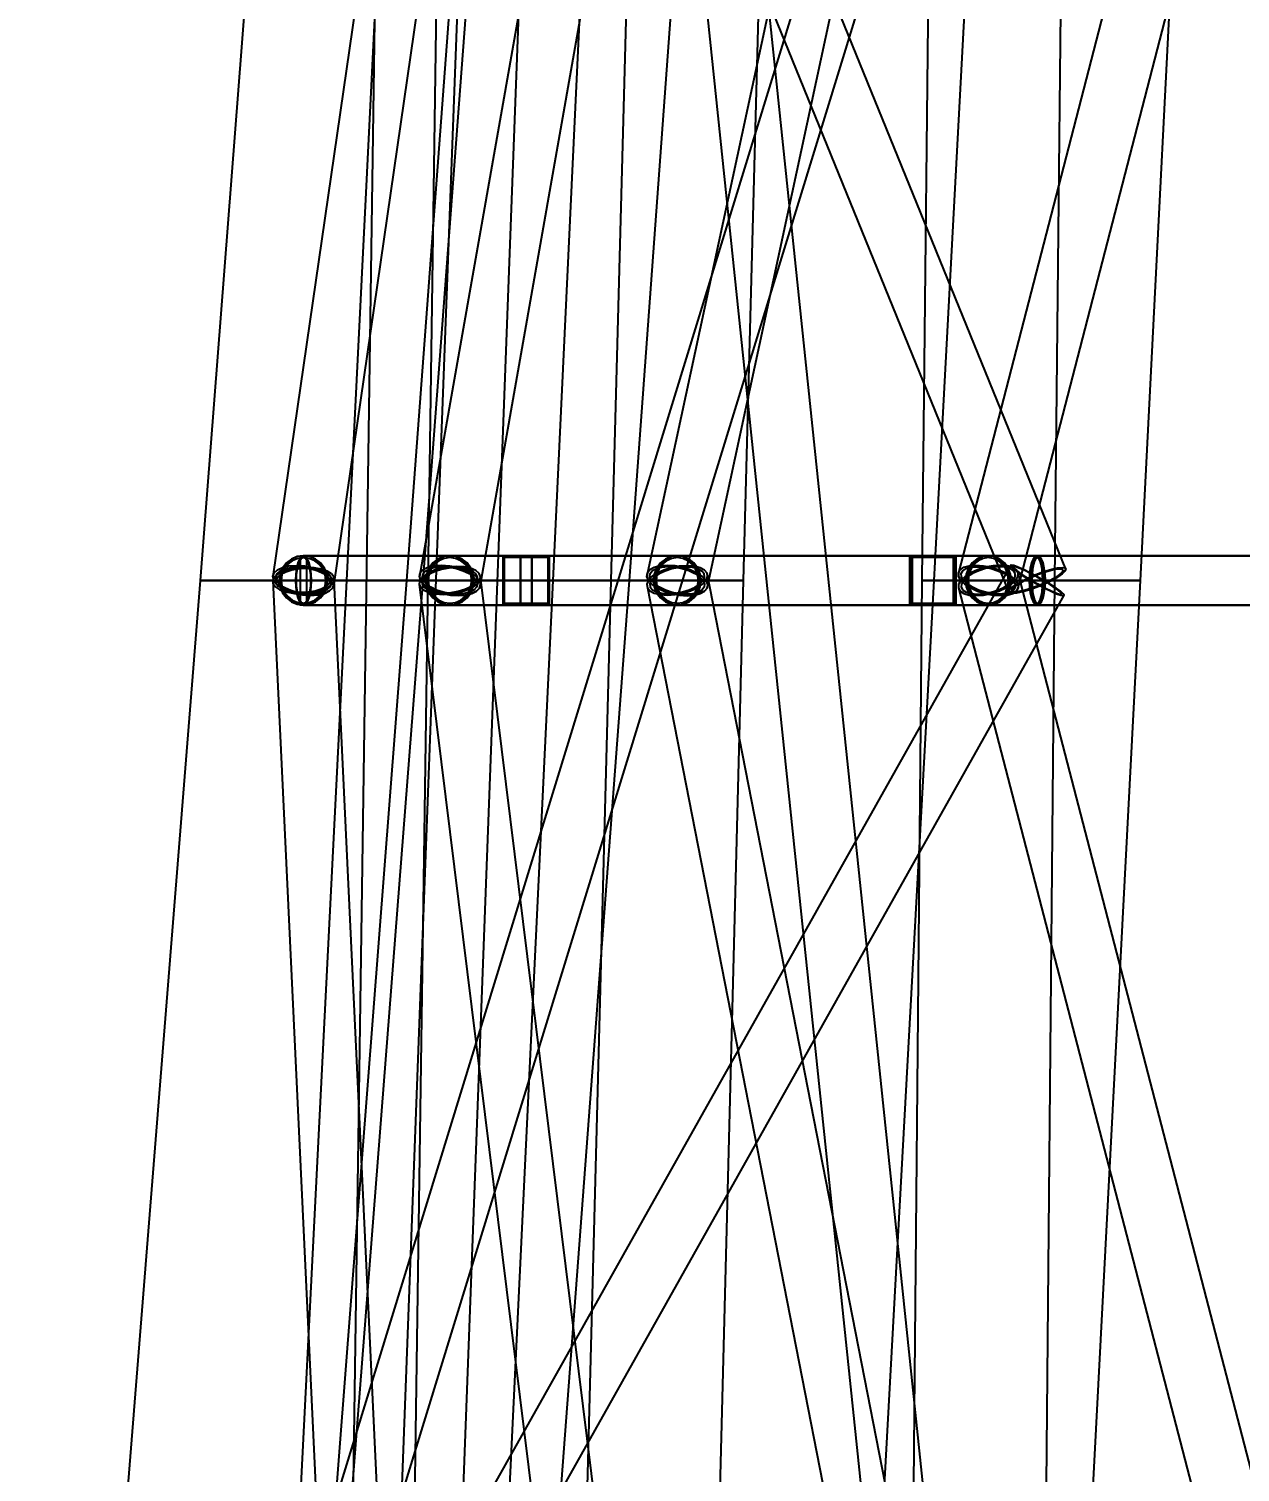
# Model space of a CAD drawing. Header units: millimetres. Extents: x -123812 to 252100, y -3000 to 639000.
# Drawn here: x -28745 to -18777, y 80160 to 92040 of the extents above; entities that cross this region are included whole.
import ezdxf

# ---------------------------------------------------------------- set-up
doc = ezdxf.new("R2010")
doc.units = ezdxf.units.MM
doc.layers.add('D-STR-DIM', color=7, linetype='Continuous', lineweight=13)
doc.layers.add('D-STR-STRC', color=7, linetype='Continuous', lineweight=25)
doc.styles.add('OpenSansCondensed-Light', font='OpenSansCondensed-Light.ttf')
doc.styles.add('TOWER_UNICODE', font='Arial Unicode.ttf')
doc.dimstyles.new('EZDXF', dxfattribs={"dimtxt": 0.25, "dimasz": 0.175, "dimexe": 0.375, "dimexo": 0.125, "dimgap": 0.1, "dimtad": 1, "dimlfac": 100, "dimzin": 12, "dimdsep": 46, "dimtxsty": 'OpenSansCondensed-Light', "dimblk": 'ARCHTICK', "dimcen": 2.5, "dimazin": 3, "dimtfac": 0.5, "dimtmove": 2, "dimatfit": 3})

# ---------------------------------------------------------------- blocks, each defined once
blk = doc.blocks.new('_ARCHTICK')
at = {"color": 0, "linetype": 'BYBLOCK', "const_width": 0.15}
blk.add_lwpolyline([(-0.5, -0.5), (0.5, 0.5)], dxfattribs=at)

msp = doc.modelspace()

# ---------------------------------------------------------------- linework, layer by layer
at = {"layer": 'D-STR-STRC'}
for points in [[(-20037.6, 100074.4), (-27710.7, 75074.4), (-27702.4, 75068.7), (-27678.1, 75058.3), (-27639.6, 75043.9), (-27589.3, 75026.6), (-27530.7, 75007.4), (-27467.8, 74987.8), (-27405, 74969), (-27346.4, 74952.2), (-27296.1, 74938.8), (-27257.5, 74929.5), (-27233.3, 74925), (-27225, 74925.6), (-19551.9, 99925.6)], [(-24925.4, 100031.8), (-26736.9, 87531.8), (-26730.2, 87500), (-26706.8, 87468.2), (-26668.3, 87438.5), (-26617.3, 87413), (-26557.3, 87393.5), (-26492.3, 87381.2), (-26426.9, 87377), (-26365.4, 87381.2), (-26312.1, 87393.5), (-26270.6, 87413), (-26243.7, 87438.5), (-26233.2, 87468.2), (-24421.7, 99968.2)], [(-25768.5, 99908.3), (-20682.4, 87408.3), (-20674.6, 87397.7), (-20651.3, 87394.1), (-20614, 87397.7), (-20565.2, 87408.3), (-20508.4, 87425.1), (-20447.4, 87447.1), (-20386.2, 87472.6), (-20329.2, 87500), (-20280.2, 87527.4), (-20242.5, 87552.9), (-20218.7, 87574.9), (-20210.5, 87591.7), (-25296.5, 100091.7)], [(-23327.9, 100032.4), (-25531.4, 87532.4), (-25521.8, 87500), (-25495.8, 87467.6), (-25455.1, 87437.4), (-25402.5, 87411.5), (-25341.6, 87391.6), (-25276.5, 87379.1), (-25211.6, 87374.8), (-25151.5, 87379.1), (-25100.2, 87391.6), (-25061.1, 87411.5), (-25037, 87437.4), (-25029.5, 87467.6), (-22825.9, 99967.6)], [(-20961.9, 100062.9), (-23655.1, 87562.9), (-23658.5, 87532.6), (-23645, 87500), (-23615.4, 87467.4), (-23571.8, 87437.1), (-23517.1, 87411), (-23455.2, 87391), (-23390.1, 87378.5), (-23326.4, 87374.2), (-23268.4, 87378.5), (-23220, 87391), (-23184.5, 87411), (-23164.4, 87437.1), (-20471.2, 99937.1)], [(-17864.8, 100062.4), (-21095.8, 87562.4), (-21094, 87532.3), (-21075.5, 87500), (-21041.6, 87467.7), (-20994.6, 87437.6), (-20937.7, 87411.7), (-20874.9, 87391.9), (-20810.3, 87379.4), (-20748.4, 87375.1), (-20693.4, 87379.4), (-20649, 87391.9), (-20618.4, 87411.7), (-20603.5, 87437.6), (-17372.4, 99937.6)], [(-25786.5, 100003.5), (-26149.2, 75003.5), (-26140.5, 74989.7), (-26115.1, 74976.7), (-26074.8, 74965.2), (-26022.2, 74956.1), (-25960.9, 74949.9), (-25895.2, 74947.2), (-25829.5, 74948.1), (-25768.2, 74952.5), (-25715.6, 74960.2), (-25675.2, 74970.6), (-25649.9, 74982.9), (-25641.2, 74996.5), (-25278.5, 99996.5)], [(-24927.4, 100009), (-25864.8, 75009), (-25856.2, 74992.9), (-25830.8, 74977.3), (-25790.5, 74963.3), (-25737.9, 74951.7), (-25676.7, 74943.5), (-25611, 74939.1), (-25545.3, 74938.8), (-25484.1, 74942.8), (-25431.5, 74950.6), (-25391.2, 74961.8), (-25365.8, 74975.6), (-25357.2, 74991), (-24419.7, 99991)], [(-23976.8, 99974.3), (-21368.4, 74974.3), (-21359.7, 74964.8), (-21334.5, 74957.6), (-21294.4, 74953.4), (-21242, 74952.3), (-21181.1, 74954.5), (-21115.7, 74959.7), (-21050.3, 74967.8), (-20989.4, 74978), (-20937, 74989.7), (-20896.9, 75002.1), (-20871.6, 75014.4), (-20863, 75025.7), (-23471.5, 100025.7)], [(-17623.5, 87703.2), (-20849.6, 87703.2), (-20896.4, 87696.3), (-20940, 87676), (-20977.4, 87643.7), (-21006.2, 87601.6), (-21024.2, 87552.6), (-21030.4, 87500), (-21024.2, 87447.4), (-21006.2, 87398.4), (-20977.4, 87356.3), (-20940, 87324), (-20896.4, 87303.7), (-20849.6, 87296.8), (-17623.5, 87296.8)], [(-13920.3, 87703.2), (-20446.4, 87703.2), (-20459, 87696.3), (-20470.7, 87676), (-20480.8, 87643.7), (-20488.5, 87601.6), (-20493.4, 87552.6), (-20495.1, 87500), (-20493.4, 87447.4), (-20488.5, 87398.4), (-20480.8, 87356.3), (-20470.7, 87324), (-20459, 87303.7), (-20446.4, 87296.8), (-13920.3, 87296.8)], [(-27246, 74877.7), (-20224.6, 87377.7), (-20233.1, 87390.4), (-20256.1, 87410.5), (-20292.1, 87436.7), (-20338.6, 87467.2), (-20392.4, 87500), (-20450, 87532.8), (-20507.3, 87563.3), (-20560.4, 87589.5), (-20605.8, 87609.6), (-20640.3, 87622.3), (-20661.6, 87626.6), (-20668.3, 87622.3), (-27689.7, 75122.3)], [(-25642.5, 75000), (-26232.3, 87500), (-26235, 87528), (-26254.7, 87554.1), (-26290.1, 87576.5), (-26338.8, 87593.8), (-26397.4, 87604.6), (-26462.1, 87608.3), (-26528.2, 87604.6), (-26591.5, 87593.8), (-26647.5, 87576.5), (-26692.4, 87554.1), (-26723.2, 87528), (-26737.8, 87500), (-26147.9, 75000)], [(-23481.8, 75029.8), (-25028.2, 87529.8), (-25039.5, 87557.6), (-25067.3, 87581.4), (-25109.5, 87599.7), (-25163.5, 87611.2), (-25225.4, 87615.1), (-25291, 87611.2), (-25355.9, 87599.7), (-25415.7, 87581.4), (-25466.3, 87557.6), (-25504.1, 87529.8), (-25526.8, 87500), (-25532.7, 87470.2), (-23986.3, 74970.2)], [(-20718.2, 75060.4), (-23164.3, 87560.4), (-23185.1, 87585.4), (-23221.3, 87604.6), (-23270.3, 87616.6), (-23328.8, 87620.7), (-23392.9, 87616.6), (-23458.1, 87604.6), (-23520, 87585.4), (-23574.4, 87560.4), (-23617.5, 87531.3), (-23646.5, 87500), (-23659.4, 87468.7), (-23655.3, 87439.6), (-21209.2, 74939.6)], [(-17358.7, 75062.4), (-20603.5, 87562.4), (-20618.2, 87588.3), (-20648.8, 87608.1), (-20693, 87620.6), (-20747.9, 87624.9), (-20809.8, 87620.6), (-20874.4, 87608.1), (-20937.2, 87588.3), (-20994.1, 87562.4), (-21041.2, 87532.3), (-21075.2, 87500), (-21093.8, 87467.7), (-21095.8, 87437.6), (-17851.1, 74937.6)]]:
    msp.add_lwpolyline(points, dxfattribs=at)
for points in [[(-27335.5, 87500), (-25634.6, 87500), (-24698.5, 100000), (-26366.5, 100000)], [(-26130.9, 87500), (-24429.9, 87500), (-23839.6, 100000), (-25507.5, 100000)], [(-25502.9, 87500), (-23802, 87500), (-22890.2, 100000), (-24558.1, 100000)], [(-23956.3, 87500), (-22863.3, 87500), (-22531.6, 100000), (-23622.2, 100000)], [(-21396.1, 87500), (-20303.2, 87500), (-20171.3, 100000), (-21261.9, 100000)], [(-21296.9, 87500), (-19596, 87500), (-18960.7, 100000), (-20628.7, 100000)], [(-26684.6, 87500), (-26677.8, 87447.4), (-26657.9, 87398.4), (-26626.2, 87356.3), (-26584.8, 87324), (-26536.7, 87303.7), (-26485.1, 87296.8), (-25280.4, 87296.8), (-25228.8, 87303.7), (-25180.6, 87324), (-25139.3, 87356.3), (-25107.6, 87398.4), (-25087.7, 87447.4), (-25080.9, 87500), (-25087.7, 87552.6), (-25107.6, 87601.6), (-25139.3, 87643.7), (-25180.6, 87676), (-25228.8, 87696.3), (-25280.4, 87703.2), (-26485.1, 87703.2), (-26536.7, 87696.3), (-26584.8, 87676), (-26626.2, 87643.7), (-26657.9, 87601.6), (-26677.8, 87552.6)], [(-26684.6, 87500), (-26677.8, 87447.4), (-26657.9, 87398.4), (-26626.2, 87356.3), (-26584.8, 87324), (-26536.7, 87303.7), (-26485.1, 87296.8), (-26433.4, 87303.7), (-26385.3, 87324), (-26344, 87356.3), (-26312.2, 87398.4), (-26292.3, 87447.4), (-26285.5, 87500), (-26292.3, 87552.6), (-26312.2, 87601.6), (-26344, 87643.7), (-26385.3, 87676), (-26433.4, 87696.3), (-26485.1, 87703.2), (-26536.7, 87696.3), (-26584.8, 87676), (-26626.2, 87643.7), (-26657.9, 87601.6), (-26677.8, 87552.6)], [(-26668.9, 87500), (-26662.6, 87451.5), (-26644.3, 87406.4), (-26615.1, 87367.6), (-26577, 87337.9), (-26532.7, 87319.2), (-26485.1, 87312.8), (-26437.5, 87319.2), (-26393.1, 87337.9), (-26355.1, 87367.6), (-26325.9, 87406.4), (-26307.5, 87451.5), (-26301.2, 87500), (-26307.5, 87548.5), (-26325.9, 87593.6), (-26355.1, 87632.4), (-26393.1, 87662.1), (-26437.5, 87680.8), (-26485.1, 87687.2), (-26532.7, 87680.8), (-26577, 87662.1), (-26615.1, 87632.4), (-26644.3, 87593.6), (-26662.6, 87548.5)], [(-26551.7, 87500), (-26549.4, 87447.4), (-26542.8, 87398.4), (-26532.2, 87356.3), (-26518.4, 87324), (-26502.3, 87303.7), (-26485.1, 87296.8), (-20446.4, 87296.8), (-20429.2, 87303.7), (-20413.1, 87324), (-20399.3, 87356.3), (-20388.8, 87398.4), (-20382.1, 87447.4), (-20379.8, 87500), (-20382.1, 87552.6), (-20388.8, 87601.6), (-20399.3, 87643.7), (-20413.1, 87676), (-20429.2, 87696.3), (-20446.4, 87703.2), (-26485.1, 87703.2), (-26502.3, 87696.3), (-26518.4, 87676), (-26532.2, 87643.7), (-26542.8, 87601.6), (-26549.4, 87552.6)], [(-26551.7, 87500), (-26549.4, 87447.4), (-26542.8, 87398.4), (-26532.2, 87356.3), (-26518.4, 87324), (-26502.3, 87303.7), (-26485.1, 87296.8), (-26467.8, 87303.7), (-26451.8, 87324), (-26438, 87356.3), (-26427.4, 87398.4), (-26420.7, 87447.4), (-26418.5, 87500), (-26420.7, 87552.6), (-26427.4, 87601.6), (-26438, 87643.7), (-26451.8, 87676), (-26467.8, 87696.3), (-26485.1, 87703.2), (-26502.3, 87696.3), (-26518.4, 87676), (-26532.2, 87643.7), (-26542.8, 87601.6), (-26549.4, 87552.6)], [(-26546.4, 87500), (-26544.3, 87451.5), (-26538.2, 87406.4), (-26528.5, 87367.6), (-26515.8, 87337.9), (-26501, 87319.2), (-26485.1, 87312.8), (-26469.2, 87319.2), (-26454.4, 87337.9), (-26441.7, 87367.6), (-26431.9, 87406.4), (-26425.8, 87451.5), (-26423.7, 87500), (-26425.8, 87548.5), (-26431.9, 87593.6), (-26441.7, 87632.4), (-26454.4, 87662.1), (-26469.2, 87680.8), (-26485.1, 87687.2), (-26501, 87680.8), (-26515.8, 87662.1), (-26528.5, 87632.4), (-26538.2, 87593.6), (-26544.3, 87548.5)], [(-26513.7, 87300), (-12640.8, 87300), (-12640.8, 87700), (-26513.7, 87700)], [(-26456.5, 87700), (-26513.7, 87700), (-26513.7, 87300), (-26456.5, 87300)], [(-26458.2, 87688), (-26512, 87688), (-26512, 87312), (-26458.2, 87312)], [(-25480, 87500), (-25473.2, 87447.4), (-25453.2, 87398.4), (-25421.5, 87356.3), (-25380.2, 87324), (-25332.1, 87303.7), (-25280.4, 87296.8), (-25228.8, 87303.7), (-25180.6, 87324), (-25139.3, 87356.3), (-25107.6, 87398.4), (-25087.7, 87447.4), (-25080.9, 87500), (-25087.7, 87552.6), (-25107.6, 87601.6), (-25139.3, 87643.7), (-25180.6, 87676), (-25228.8, 87696.3), (-25280.4, 87703.2), (-25332.1, 87696.3), (-25380.2, 87676), (-25421.5, 87643.7), (-25453.2, 87601.6), (-25473.2, 87552.6)], [(-25475.6, 87500), (-25468.9, 87447.4), (-25449.4, 87398.4), (-25418.4, 87356.3), (-25378, 87324), (-25330.9, 87303.7), (-25280.4, 87296.8), (-23409.8, 87296.8), (-23359.3, 87303.7), (-23312.2, 87324), (-23271.8, 87356.3), (-23240.8, 87398.4), (-23221.3, 87447.4), (-23214.6, 87500), (-23221.3, 87552.6), (-23240.8, 87601.6), (-23271.8, 87643.7), (-23312.2, 87676), (-23359.3, 87696.3), (-23409.8, 87703.2), (-25280.4, 87703.2), (-25330.9, 87696.3), (-25378, 87676), (-25418.4, 87643.7), (-25449.4, 87601.6), (-25468.9, 87552.6)], [(-25475.6, 87500), (-25468.9, 87447.4), (-25449.4, 87398.4), (-25418.4, 87356.3), (-25378, 87324), (-25330.9, 87303.7), (-25280.4, 87296.8), (-25229.9, 87303.7), (-25182.8, 87324), (-25142.4, 87356.3), (-25111.4, 87398.4), (-25091.9, 87447.4), (-25085.2, 87500), (-25091.9, 87552.6), (-25111.4, 87601.6), (-25142.4, 87643.7), (-25182.8, 87676), (-25229.9, 87696.3), (-25280.4, 87703.2), (-25330.9, 87696.3), (-25378, 87676), (-25418.4, 87643.7), (-25449.4, 87601.6), (-25468.9, 87552.6)], [(-25464.3, 87500), (-25458, 87451.5), (-25439.6, 87406.4), (-25410.4, 87367.6), (-25372.3, 87337.9), (-25328, 87319.2), (-25280.4, 87312.8), (-25232.8, 87319.2), (-25188.5, 87337.9), (-25150.4, 87367.6), (-25121.2, 87406.4), (-25102.8, 87451.5), (-25096.6, 87500), (-25102.8, 87548.5), (-25121.2, 87593.6), (-25150.4, 87632.4), (-25188.5, 87662.1), (-25232.8, 87680.8), (-25280.4, 87687.2), (-25328, 87680.8), (-25372.3, 87662.1), (-25410.4, 87632.4), (-25439.6, 87593.6), (-25458, 87548.5)], [(-25460.2, 87500), (-25454.1, 87451.5), (-25436.1, 87406.4), (-25407.6, 87367.6), (-25370.3, 87337.9), (-25327, 87319.2), (-25280.4, 87312.8), (-25233.9, 87319.2), (-25190.5, 87337.9), (-25153.3, 87367.6), (-25124.7, 87406.4), (-25106.7, 87451.5), (-25100.6, 87500), (-25106.7, 87548.5), (-25124.7, 87593.6), (-25153.3, 87632.4), (-25190.5, 87662.1), (-25233.9, 87680.8), (-25280.4, 87687.2), (-25327, 87680.8), (-25370.3, 87662.1), (-25407.6, 87632.4), (-25436.1, 87593.6), (-25454.1, 87548.5)], [(-24845, 87300), (-21113.7, 87300), (-21113.7, 87700), (-24845, 87700)], [(-24459.9, 87700), (-24845, 87700), (-24845, 87300), (-24459.9, 87300)], [(-24471.5, 87688), (-24833.5, 87688), (-24833.5, 87312), (-24471.5, 87312)], [(-24701.9, 87300), (-12620, 87300), (-12620, 87700), (-24701.9, 87700)], [(-24603.1, 87700), (-24701.9, 87700), (-24701.9, 87300), (-24603.1, 87300)], [(-24606, 87688), (-24698.9, 87688), (-24698.9, 87312), (-24606, 87312)], [(-23605, 87500), (-23598.3, 87447.4), (-23578.8, 87398.4), (-23547.8, 87356.3), (-23507.4, 87324), (-23460.3, 87303.7), (-23409.8, 87296.8), (-23359.3, 87303.7), (-23312.2, 87324), (-23271.8, 87356.3), (-23240.8, 87398.4), (-23221.3, 87447.4), (-23214.6, 87500), (-23221.3, 87552.6), (-23240.8, 87601.6), (-23271.8, 87643.7), (-23312.2, 87676), (-23359.3, 87696.3), (-23409.8, 87703.2), (-23460.3, 87696.3), (-23507.4, 87676), (-23547.8, 87643.7), (-23578.8, 87601.6), (-23598.3, 87552.6)], [(-23598.7, 87500), (-23592.2, 87447.4), (-23573.4, 87398.4), (-23543.3, 87356.3), (-23504.2, 87324), (-23458.7, 87303.7), (-23409.8, 87296.8), (-20849.6, 87296.8), (-20800.8, 87303.7), (-20755.2, 87324), (-20716.1, 87356.3), (-20686.1, 87398.4), (-20667.2, 87447.4), (-20660.8, 87500), (-20667.2, 87552.6), (-20686.1, 87601.6), (-20716.1, 87643.7), (-20755.2, 87676), (-20800.8, 87696.3), (-20849.6, 87703.2), (-23409.8, 87703.2), (-23458.7, 87696.3), (-23504.2, 87676), (-23543.3, 87643.7), (-23573.4, 87601.6), (-23592.2, 87552.6)], [(-23598.7, 87500), (-23592.2, 87447.4), (-23573.4, 87398.4), (-23543.3, 87356.3), (-23504.2, 87324), (-23458.7, 87303.7), (-23409.8, 87296.8), (-23360.9, 87303.7), (-23315.3, 87324), (-23276.2, 87356.3), (-23246.2, 87398.4), (-23227.3, 87447.4), (-23220.9, 87500), (-23227.3, 87552.6), (-23246.2, 87601.6), (-23276.2, 87643.7), (-23315.3, 87676), (-23360.9, 87696.3), (-23409.8, 87703.2), (-23458.7, 87696.3), (-23504.2, 87676), (-23543.3, 87643.7), (-23573.4, 87601.6), (-23592.2, 87552.6)], [(-23589.6, 87500), (-23583.5, 87451.5), (-23565.5, 87406.4), (-23536.9, 87367.6), (-23499.7, 87337.9), (-23456.3, 87319.2), (-23409.8, 87312.8), (-23363.2, 87319.2), (-23319.9, 87337.9), (-23282.6, 87367.6), (-23254.1, 87406.4), (-23236.1, 87451.5), (-23230, 87500), (-23236.1, 87548.5), (-23254.1, 87593.6), (-23282.6, 87632.4), (-23319.9, 87662.1), (-23363.2, 87680.8), (-23409.8, 87687.2), (-23456.3, 87680.8), (-23499.7, 87662.1), (-23536.9, 87632.4), (-23565.5, 87593.6), (-23583.5, 87548.5)], [(-23583.8, 87500), (-23577.9, 87451.5), (-23560.5, 87406.4), (-23532.8, 87367.6), (-23496.8, 87337.9), (-23454.8, 87319.2), (-23409.8, 87312.8), (-23364.7, 87319.2), (-23322.8, 87337.9), (-23286.7, 87367.6), (-23259.1, 87406.4), (-23241.7, 87451.5), (-23235.8, 87500), (-23241.7, 87548.5), (-23259.1, 87593.6), (-23286.7, 87632.4), (-23322.8, 87662.1), (-23364.7, 87680.8), (-23409.8, 87687.2), (-23454.8, 87680.8), (-23496.8, 87662.1), (-23532.8, 87632.4), (-23560.5, 87593.6), (-23577.9, 87548.5)], [(-21113.7, 87700), (-21498.7, 87700), (-21498.7, 87300), (-21113.7, 87300)], [(-21125.2, 87688), (-21487.2, 87688), (-21487.2, 87312), (-21125.2, 87312)], [(-21486.4, 87300), (-15610.8, 87300), (-15610.8, 87700), (-21486.4, 87700)], [(-21126, 87700), (-21486.4, 87700), (-21486.4, 87300), (-21126, 87300)], [(-21136.8, 87688), (-21475.6, 87688), (-21475.6, 87312), (-21136.8, 87312)], [(-21038.5, 87500), (-21032.1, 87447.4), (-21013.2, 87398.4), (-20983.2, 87356.3), (-20944.1, 87324), (-20898.5, 87303.7), (-20849.6, 87296.8), (-20800.8, 87303.7), (-20755.2, 87324), (-20716.1, 87356.3), (-20686.1, 87398.4), (-20667.2, 87447.4), (-20660.8, 87500), (-20667.2, 87552.6), (-20686.1, 87601.6), (-20716.1, 87643.7), (-20755.2, 87676), (-20800.8, 87696.3), (-20849.6, 87703.2), (-20898.5, 87696.3), (-20944.1, 87676), (-20983.2, 87643.7), (-21013.2, 87601.6), (-21032.1, 87552.6)], [(-21030.4, 87500), (-21024.2, 87447.4), (-21006.2, 87398.4), (-20977.4, 87356.3), (-20940, 87324), (-20896.4, 87303.7), (-20849.6, 87296.8), (-20802.9, 87303.7), (-20759.3, 87324), (-20721.9, 87356.3), (-20693.1, 87398.4), (-20675.1, 87447.4), (-20668.9, 87500), (-20675.1, 87552.6), (-20693.1, 87601.6), (-20721.9, 87643.7), (-20759.3, 87676), (-20802.9, 87696.3), (-20849.6, 87703.2), (-20896.4, 87696.3), (-20940, 87676), (-20977.4, 87643.7), (-21006.2, 87601.6), (-21024.2, 87552.6)], [(-21023.7, 87500), (-21017.7, 87451.5), (-21000.4, 87406.4), (-20972.7, 87367.6), (-20936.7, 87337.9), (-20894.7, 87319.2), (-20849.6, 87312.8), (-20804.6, 87319.2), (-20762.6, 87337.9), (-20726.6, 87367.6), (-20698.9, 87406.4), (-20681.6, 87451.5), (-20675.6, 87500), (-20681.6, 87548.5), (-20698.9, 87593.6), (-20726.6, 87632.4), (-20762.6, 87662.1), (-20804.6, 87680.8), (-20849.6, 87687.2), (-20894.7, 87680.8), (-20936.7, 87662.1), (-20972.7, 87632.4), (-21000.4, 87593.6), (-21017.7, 87548.5)], [(-21016.1, 87500), (-21010.5, 87451.5), (-20993.8, 87406.4), (-20967.4, 87367.6), (-20932.9, 87337.9), (-20892.7, 87319.2), (-20849.6, 87312.8), (-20806.6, 87319.2), (-20766.4, 87337.9), (-20731.9, 87367.6), (-20705.5, 87406.4), (-20688.8, 87451.5), (-20683.2, 87500), (-20688.8, 87548.5), (-20705.5, 87593.6), (-20731.9, 87632.4), (-20766.4, 87662.1), (-20806.6, 87680.8), (-20849.6, 87687.2), (-20892.7, 87680.8), (-20932.9, 87662.1), (-20967.4, 87632.4), (-20993.8, 87593.6), (-21010.5, 87548.5)], [(-20513.1, 87500), (-20510.8, 87447.4), (-20504.1, 87398.4), (-20493.5, 87356.3), (-20479.7, 87324), (-20463.7, 87303.7), (-20446.4, 87296.8), (-20429.2, 87303.7), (-20413.1, 87324), (-20399.3, 87356.3), (-20388.8, 87398.4), (-20382.1, 87447.4), (-20379.8, 87500), (-20382.1, 87552.6), (-20388.8, 87601.6), (-20399.3, 87643.7), (-20413.1, 87676), (-20429.2, 87696.3), (-20446.4, 87703.2), (-20463.7, 87696.3), (-20479.7, 87676), (-20493.5, 87643.7), (-20504.1, 87601.6), (-20510.8, 87552.6)], [(-20507.8, 87500), (-20505.7, 87451.5), (-20499.6, 87406.4), (-20489.8, 87367.6), (-20477.1, 87337.9), (-20462.3, 87319.2), (-20446.4, 87312.8), (-20430.6, 87319.2), (-20415.8, 87337.9), (-20403, 87367.6), (-20393.3, 87406.4), (-20387.2, 87451.5), (-20385.1, 87500), (-20387.2, 87548.5), (-20393.3, 87593.6), (-20403, 87632.4), (-20415.8, 87662.1), (-20430.6, 87680.8), (-20446.4, 87687.2), (-20462.3, 87680.8), (-20477.1, 87662.1), (-20489.8, 87632.4), (-20499.6, 87593.6), (-20505.7, 87548.5)], [(-20495.1, 87500), (-20493.4, 87447.4), (-20488.5, 87398.4), (-20480.8, 87356.3), (-20470.7, 87324), (-20459, 87303.7), (-20446.4, 87296.8), (-20433.9, 87303.7), (-20422.1, 87324), (-20412.1, 87356.3), (-20404.3, 87398.4), (-20399.5, 87447.4), (-20397.8, 87500), (-20399.5, 87552.6), (-20404.3, 87601.6), (-20412.1, 87643.7), (-20422.1, 87676), (-20433.9, 87696.3), (-20446.4, 87703.2), (-20459, 87696.3), (-20470.7, 87676), (-20480.8, 87643.7), (-20488.5, 87601.6), (-20493.4, 87552.6)], [(-20491.2, 87500), (-20489.7, 87451.5), (-20485.2, 87406.4), (-20478.1, 87367.6), (-20468.8, 87337.9), (-20458, 87319.2), (-20446.4, 87312.8), (-20434.9, 87319.2), (-20424.1, 87337.9), (-20414.8, 87367.6), (-20407.7, 87406.4), (-20403.2, 87451.5), (-20401.7, 87500), (-20403.2, 87548.5), (-20407.7, 87593.6), (-20414.8, 87632.4), (-20424.1, 87662.1), (-20434.9, 87680.8), (-20446.4, 87687.2), (-20458, 87680.8), (-20468.8, 87662.1), (-20478.1, 87632.4), (-20485.2, 87593.6), (-20489.7, 87548.5)], [(-26737.8, 87500), (-26735.1, 87472), (-26715.4, 87445.9), (-26680, 87423.5), (-26631.4, 87406.2), (-26572.7, 87395.4), (-26508.1, 87391.7), (-26441.9, 87395.4), (-26378.6, 87406.2), (-26322.6, 87423.5), (-26277.7, 87445.9), (-26246.9, 87472), (-26232.3, 87500), (-26235, 87528), (-26254.7, 87554.1), (-26290.1, 87576.5), (-26338.8, 87593.8), (-26397.4, 87604.6), (-26462.1, 87608.3), (-26528.2, 87604.6), (-26591.5, 87593.8), (-26647.5, 87576.5), (-26692.4, 87554.1), (-26723.2, 87528)], [(-26239.9, 87500), (-26233.2, 87468.2), (-26243.7, 87438.5), (-26270.6, 87413), (-26312.1, 87393.5), (-26365.4, 87381.2), (-26426.9, 87377), (-26492.3, 87381.2), (-26557.3, 87393.5), (-26617.3, 87413), (-26668.3, 87438.5), (-26706.8, 87468.2), (-26730.2, 87500), (-26736.9, 87531.8), (-26726.5, 87561.5), (-26699.5, 87587), (-26658, 87606.5), (-26604.7, 87618.8), (-26543.2, 87623), (-26477.8, 87618.8), (-26412.9, 87606.5), (-26352.9, 87587), (-26301.8, 87561.5), (-26263.3, 87531.8)], [(-26712.9, 87500), (-26710.5, 87474.7), (-26692.8, 87451.2), (-26660.9, 87431), (-26617, 87415.5), (-26564.1, 87405.7), (-26505.8, 87402.4), (-26446.1, 87405.7), (-26389.1, 87415.5), (-26338.6, 87431), (-26298.1, 87451.2), (-26270.4, 87474.7), (-26257.2, 87500), (-26259.6, 87525.3), (-26277.4, 87548.8), (-26309.3, 87569), (-26353.2, 87584.5), (-26406.1, 87594.3), (-26464.3, 87597.6), (-26524, 87594.3), (-26581, 87584.5), (-26631.5, 87569), (-26672, 87548.8), (-26699.8, 87525.3)], [(-26264.1, 87500), (-26258, 87471.3), (-26267.4, 87444.5), (-26291.7, 87421.6), (-26329.1, 87403.9), (-26377.2, 87392.9), (-26432.6, 87389.1), (-26491.6, 87392.9), (-26550.2, 87403.9), (-26604.3, 87421.6), (-26650.3, 87444.5), (-26685, 87471.3), (-26706.1, 87500), (-26712.1, 87528.7), (-26702.7, 87555.5), (-26678.4, 87578.4), (-26641, 87596.1), (-26592.9, 87607.1), (-26537.5, 87610.9), (-26478.5, 87607.1), (-26420, 87596.1), (-26365.9, 87578.4), (-26319.9, 87555.5), (-26285.2, 87528.7)], [(-25526.8, 87500), (-25532.7, 87470.2), (-25521.3, 87442.4), (-25493.6, 87418.6), (-25451.3, 87400.3), (-25397.4, 87388.8), (-25335.5, 87384.9), (-25269.8, 87388.8), (-25204.9, 87400.3), (-25145.1, 87418.6), (-25094.6, 87442.4), (-25056.7, 87470.2), (-25034, 87500), (-25028.2, 87529.8), (-25039.5, 87557.6), (-25067.3, 87581.4), (-25109.5, 87599.7), (-25163.5, 87611.2), (-25225.4, 87615.1), (-25291, 87611.2), (-25355.9, 87599.7), (-25415.7, 87581.4), (-25466.3, 87557.6), (-25504.1, 87529.8)], [(-25039, 87500), (-25029.5, 87467.6), (-25037, 87437.4), (-25061.1, 87411.5), (-25100.2, 87391.6), (-25151.5, 87379.1), (-25211.6, 87374.8), (-25276.5, 87379.1), (-25341.6, 87391.6), (-25402.5, 87411.5), (-25455.1, 87437.4), (-25495.8, 87467.6), (-25521.8, 87500), (-25531.4, 87532.4), (-25523.9, 87562.6), (-25499.7, 87588.5), (-25460.7, 87608.4), (-25409.3, 87620.9), (-25349.2, 87625.2), (-25284.4, 87620.9), (-25219.3, 87608.4), (-25158.4, 87588.5), (-25105.8, 87562.6), (-25065.1, 87532.4)], [(-25502.5, 87500), (-25507.8, 87473.1), (-25497.6, 87448.1), (-25472.6, 87426.6), (-25434.5, 87410.1), (-25385.9, 87399.7), (-25330.1, 87396.2), (-25270.9, 87399.7), (-25212.4, 87410.1), (-25158.5, 87426.6), (-25112.9, 87448.1), (-25078.7, 87473.1), (-25058.3, 87500), (-25053, 87526.9), (-25063.2, 87551.9), (-25088.3, 87573.4), (-25126.4, 87589.9), (-25175, 87600.3), (-25230.8, 87603.8), (-25290, 87600.3), (-25348.5, 87589.9), (-25402.4, 87573.4), (-25448, 87551.9), (-25482.1, 87526.9)], [(-25062.8, 87500), (-25054.2, 87470.8), (-25060.9, 87443.6), (-25082.7, 87420.2), (-25117.9, 87402.3), (-25164.2, 87391), (-25218.4, 87387.1), (-25276.9, 87391), (-25335.5, 87402.3), (-25390.5, 87420.2), (-25437.9, 87443.6), (-25474.6, 87470.8), (-25498.1, 87500), (-25506.7, 87529.2), (-25499.9, 87556.4), (-25478.2, 87579.8), (-25442.9, 87597.7), (-25396.6, 87609), (-25342.4, 87612.9), (-25284, 87609), (-25225.3, 87597.7), (-25170.4, 87579.8), (-25123, 87556.4), (-25086.3, 87529.2)], [(-23646.5, 87500), (-23659.4, 87468.7), (-23655.3, 87439.6), (-23634.4, 87414.6), (-23598.2, 87395.4), (-23549.2, 87383.4), (-23490.7, 87379.3), (-23426.7, 87383.4), (-23361.5, 87395.4), (-23299.6, 87414.6), (-23245.2, 87439.6), (-23202, 87468.7), (-23173, 87500), (-23160.1, 87531.3), (-23164.3, 87560.4), (-23185.1, 87585.4), (-23221.3, 87604.6), (-23270.3, 87616.6), (-23328.8, 87620.7), (-23392.9, 87616.6), (-23458.1, 87604.6), (-23520, 87585.4), (-23574.4, 87560.4), (-23617.5, 87531.3)], [(-23174.6, 87500), (-23161, 87467.4), (-23164.4, 87437.1), (-23184.5, 87411), (-23220, 87391), (-23268.4, 87378.5), (-23326.4, 87374.2), (-23390.1, 87378.5), (-23455.2, 87391), (-23517.1, 87411), (-23571.8, 87437.1), (-23615.4, 87467.4), (-23645, 87500), (-23658.5, 87532.6), (-23655.1, 87562.9), (-23635, 87589), (-23599.6, 87609), (-23551.2, 87621.5), (-23493.1, 87625.8), (-23429.4, 87621.5), (-23364.4, 87609), (-23302.4, 87589), (-23247.8, 87562.9), (-23204.2, 87532.6)], [(-23623.2, 87500), (-23634.8, 87471.8), (-23631.1, 87445.6), (-23612.3, 87423), (-23579.7, 87405.7), (-23535.5, 87394.9), (-23482.7, 87391.1), (-23425, 87394.9), (-23366.2, 87405.7), (-23310.4, 87423), (-23261.4, 87445.6), (-23222.5, 87471.8), (-23196.3, 87500), (-23184.7, 87528.2), (-23188.4, 87554.4), (-23207.3, 87577), (-23239.9, 87594.3), (-23284.1, 87605.1), (-23336.8, 87608.9), (-23394.5, 87605.1), (-23453.3, 87594.3), (-23509.1, 87577), (-23558.2, 87554.4), (-23597.1, 87528.2)], [(-23197.7, 87500), (-23185.5, 87470.6), (-23188.6, 87443.3), (-23206.7, 87419.8), (-23238.7, 87401.7), (-23282.3, 87390.4), (-23334.6, 87386.6), (-23392.1, 87390.4), (-23450.7, 87401.7), (-23506.6, 87419.8), (-23555.8, 87443.3), (-23595.1, 87470.6), (-23621.8, 87500), (-23634, 87529.4), (-23631, 87556.7), (-23612.8, 87580.2), (-23580.9, 87598.3), (-23537.2, 87609.6), (-23484.9, 87613.4), (-23427.5, 87609.6), (-23368.8, 87598.3), (-23313, 87580.2), (-23263.7, 87556.7), (-23224.4, 87529.4)], [(-21075.2, 87500), (-21093.8, 87467.7), (-21095.8, 87437.6), (-21081.1, 87411.7), (-21050.5, 87391.9), (-21006.3, 87379.4), (-20951.4, 87375.1), (-20889.5, 87379.4), (-20824.9, 87391.9), (-20762.1, 87411.7), (-20705.2, 87437.6), (-20658.1, 87467.7), (-20624.1, 87500), (-20605.5, 87532.3), (-20603.5, 87562.4), (-20618.2, 87588.3), (-20648.8, 87608.1), (-20693, 87620.6), (-20747.9, 87624.9), (-20809.8, 87620.6), (-20874.4, 87608.1), (-20937.2, 87588.3), (-20994.1, 87562.4), (-21041.2, 87532.3)], [(-20623.8, 87500), (-20605.3, 87467.7), (-20603.5, 87437.6), (-20618.4, 87411.7), (-20649, 87391.9), (-20693.4, 87379.4), (-20748.4, 87375.1), (-20810.3, 87379.4), (-20874.9, 87391.9), (-20937.7, 87411.7), (-20994.6, 87437.6), (-21041.6, 87467.7), (-21075.5, 87500), (-21094, 87532.3), (-21095.8, 87562.4), (-21080.9, 87588.3), (-21050.3, 87608.1), (-21005.9, 87620.6), (-20950.9, 87624.9), (-20889, 87620.6), (-20824.4, 87608.1), (-20761.6, 87588.3), (-20704.7, 87562.4), (-20657.7, 87532.3)], [(-21053, 87500), (-21069.8, 87470.9), (-21071.6, 87443.7), (-21058.3, 87420.4), (-21030.7, 87402.5), (-20990.9, 87391.3), (-20941.3, 87387.4), (-20885.6, 87391.3), (-20827.4, 87402.5), (-20770.7, 87420.4), (-20719.4, 87443.7), (-20677, 87470.9), (-20646.3, 87500), (-20629.5, 87529.1), (-20627.7, 87556.3), (-20641, 87579.6), (-20668.6, 87597.5), (-20708.4, 87608.7), (-20758, 87612.6), (-20813.7, 87608.7), (-20871.9, 87597.5), (-20928.6, 87579.6), (-20979.9, 87556.3), (-21022.3, 87529.1)], [(-20646.1, 87500), (-20629.4, 87470.9), (-20627.7, 87443.7), (-20641.1, 87420.4), (-20668.8, 87402.5), (-20708.8, 87391.2), (-20758.4, 87387.4), (-20814.2, 87391.2), (-20872.4, 87402.5), (-20929.1, 87420.4), (-20980.3, 87443.7), (-21022.7, 87470.9), (-21053.2, 87500), (-21069.9, 87529.1), (-21071.6, 87556.3), (-21058.2, 87579.6), (-21030.5, 87597.5), (-20990.5, 87608.8), (-20940.9, 87612.6), (-20885.1, 87608.8), (-20826.9, 87597.5), (-20770.2, 87579.6), (-20719, 87556.3), (-20676.6, 87529.1)], [(-20329.2, 87500), (-20386.2, 87472.6), (-20447.4, 87447.1), (-20508.4, 87425.1), (-20565.2, 87408.3), (-20614, 87397.7), (-20651.3, 87394.1), (-20674.6, 87397.7), (-20682.4, 87408.3), (-20674.2, 87425.1), (-20650.4, 87447.1), (-20612.7, 87472.6), (-20563.6, 87500), (-20506.6, 87527.4), (-20445.5, 87552.9), (-20384.5, 87574.9), (-20327.7, 87591.7), (-20278.9, 87602.3), (-20241.6, 87605.9), (-20218.3, 87602.3), (-20210.5, 87591.7), (-20218.7, 87574.9), (-20242.5, 87552.9), (-20280.2, 87527.4)], [(-20500.5, 87500), (-20442.9, 87467.2), (-20385.6, 87436.7), (-20332.5, 87410.5), (-20287.1, 87390.4), (-20252.6, 87377.7), (-20231.3, 87373.4), (-20224.6, 87377.7), (-20233.1, 87390.4), (-20256.1, 87410.5), (-20292.1, 87436.7), (-20338.6, 87467.2), (-20392.4, 87500), (-20450, 87532.8), (-20507.3, 87563.3), (-20560.4, 87589.5), (-20605.8, 87609.6), (-20640.3, 87622.3), (-20661.6, 87626.6), (-20668.3, 87622.3), (-20659.8, 87609.6), (-20636.8, 87589.5), (-20600.8, 87563.3), (-20554.3, 87532.8)], [(-20340.8, 87500), (-20392.2, 87475.3), (-20447.3, 87452.3), (-20502.3, 87432.5), (-20553.5, 87417.3), (-20597.5, 87407.8), (-20631.1, 87404.5), (-20652.2, 87407.8), (-20659.2, 87417.3), (-20651.7, 87432.5), (-20630.3, 87452.3), (-20596.3, 87475.3), (-20552.1, 87500), (-20500.7, 87524.7), (-20445.6, 87547.7), (-20390.6, 87567.5), (-20339.4, 87582.7), (-20295.4, 87592.2), (-20261.8, 87595.5), (-20240.7, 87592.2), (-20233.7, 87582.7), (-20241.1, 87567.5), (-20262.6, 87547.7), (-20296.6, 87524.7)], [(-20495.1, 87500), (-20443.3, 87470.5), (-20391.6, 87442.9), (-20343.7, 87419.3), (-20302.8, 87401.2), (-20271.7, 87389.8), (-20252.4, 87385.9), (-20246.5, 87389.8), (-20254.1, 87401.2), (-20274.8, 87419.3), (-20307.3, 87442.9), (-20349.2, 87470.5), (-20397.7, 87500), (-20449.6, 87529.5), (-20501.3, 87557.1), (-20549.2, 87580.7), (-20590.1, 87598.8), (-20621.2, 87610.2), (-20640.4, 87614.1), (-20646.4, 87610.2), (-20638.8, 87598.8), (-20618, 87580.7), (-20585.6, 87557.1), (-20543.7, 87529.5)], [(-28334.8, 75000), (-26600.9, 75000), (-25634.6, 87500), (-27335.5, 87500)], [(-25634.6, 87500), (-25663.6, 87500), (-25748.5, 87500), (-25883.7, 87500), (-26059.8, 87500), (-26264.9, 87500), (-26485.1, 87500), (-26705.2, 87500), (-26910.3, 87500), (-27086.4, 87500), (-27221.6, 87500), (-27306.6, 87500), (-27335.5, 87500), (-27306.6, 87500), (-27221.6, 87500), (-27086.4, 87500), (-26910.3, 87500), (-26705.2, 87500), (-26485.1, 87500), (-26264.9, 87500), (-26059.8, 87500), (-25883.7, 87500), (-25748.5, 87500), (-25663.6, 87500)], [(-25634.6, 87500), (-25663.6, 87500), (-25748.5, 87500), (-25883.7, 87500), (-26059.8, 87500), (-26264.9, 87500), (-26485.1, 87500), (-26705.2, 87500), (-26910.3, 87500), (-27086.4, 87500), (-27221.6, 87500), (-27306.6, 87500), (-27335.5, 87500), (-27306.6, 87500), (-27221.6, 87500), (-27086.4, 87500), (-26910.3, 87500), (-26705.2, 87500), (-26485.1, 87500), (-26264.9, 87500), (-26059.8, 87500), (-25883.7, 87500), (-25748.5, 87500), (-25663.6, 87500)], [(-25727.6, 87500), (-25753.4, 87500), (-25829, 87500), (-25949.4, 87500), (-26106.3, 87500), (-26289, 87500), (-26485.1, 87500), (-26681.1, 87500), (-26863.8, 87500), (-27020.7, 87500), (-27141.1, 87500), (-27216.8, 87500), (-27242.6, 87500), (-27216.8, 87500), (-27141.1, 87500), (-27020.7, 87500), (-26863.8, 87500), (-26681.1, 87500), (-26485.1, 87500), (-26289, 87500), (-26106.3, 87500), (-25949.4, 87500), (-25829, 87500), (-25753.4, 87500)], [(-25727.6, 87500), (-25753.4, 87500), (-25829, 87500), (-25949.4, 87500), (-26106.3, 87500), (-26289, 87500), (-26485.1, 87500), (-26681.1, 87500), (-26863.8, 87500), (-27020.7, 87500), (-27141.1, 87500), (-27216.8, 87500), (-27242.6, 87500), (-27216.8, 87500), (-27141.1, 87500), (-27020.7, 87500), (-26863.8, 87500), (-26681.1, 87500), (-26485.1, 87500), (-26289, 87500), (-26106.3, 87500), (-25949.4, 87500), (-25829, 87500), (-25753.4, 87500)], [(-26762.2, 75000), (-25028.2, 75000), (-24429.9, 87500), (-26130.9, 87500)], [(-26478, 75000), (-24744, 75000), (-23802, 87500), (-25502.9, 87500)], [(-24429.9, 87500), (-24458.9, 87500), (-24543.9, 87500), (-24679, 87500), (-24855.2, 87500), (-25060.3, 87500), (-25280.4, 87500), (-25500.5, 87500), (-25705.7, 87500), (-25881.8, 87500), (-26017, 87500), (-26101.9, 87500), (-26130.9, 87500), (-26101.9, 87500), (-26017, 87500), (-25881.8, 87500), (-25705.7, 87500), (-25500.5, 87500), (-25280.4, 87500), (-25060.3, 87500), (-24855.2, 87500), (-24679, 87500), (-24543.9, 87500), (-24458.9, 87500)], [(-24429.9, 87500), (-24458.9, 87500), (-24543.9, 87500), (-24679, 87500), (-24855.2, 87500), (-25060.3, 87500), (-25280.4, 87500), (-25500.5, 87500), (-25705.7, 87500), (-25881.8, 87500), (-26017, 87500), (-26101.9, 87500), (-26130.9, 87500), (-26101.9, 87500), (-26017, 87500), (-25881.8, 87500), (-25705.7, 87500), (-25500.5, 87500), (-25280.4, 87500), (-25060.3, 87500), (-24855.2, 87500), (-24679, 87500), (-24543.9, 87500), (-24458.9, 87500)], [(-24522.9, 87500), (-24548.7, 87500), (-24624.4, 87500), (-24744.8, 87500), (-24901.7, 87500), (-25084.4, 87500), (-25280.4, 87500), (-25476.5, 87500), (-25659.2, 87500), (-25816.1, 87500), (-25936.4, 87500), (-26012.1, 87500), (-26037.9, 87500), (-26012.1, 87500), (-25936.4, 87500), (-25816.1, 87500), (-25659.2, 87500), (-25476.5, 87500), (-25280.4, 87500), (-25084.4, 87500), (-24901.7, 87500), (-24744.8, 87500), (-24624.4, 87500), (-24548.7, 87500)], [(-24522.9, 87500), (-24548.7, 87500), (-24624.4, 87500), (-24744.8, 87500), (-24901.7, 87500), (-25084.4, 87500), (-25280.4, 87500), (-25476.5, 87500), (-25659.2, 87500), (-25816.1, 87500), (-25936.4, 87500), (-26012.1, 87500), (-26037.9, 87500), (-26012.1, 87500), (-25936.4, 87500), (-25816.1, 87500), (-25659.2, 87500), (-25476.5, 87500), (-25280.4, 87500), (-25084.4, 87500), (-24901.7, 87500), (-24744.8, 87500), (-24624.4, 87500), (-24548.7, 87500)], [(-23802, 87500), (-23831, 87500), (-23915.9, 87500), (-24051.1, 87500), (-24227.2, 87500), (-24432.3, 87500), (-24652.5, 87500), (-24872.6, 87500), (-25077.7, 87500), (-25253.8, 87500), (-25389, 87500), (-25474, 87500), (-25502.9, 87500), (-25474, 87500), (-25389, 87500), (-25253.8, 87500), (-25077.7, 87500), (-24872.6, 87500), (-24652.5, 87500), (-24432.3, 87500), (-24227.2, 87500), (-24051.1, 87500), (-23915.9, 87500), (-23831, 87500)], [(-23802, 87500), (-23831, 87500), (-23915.9, 87500), (-24051.1, 87500), (-24227.2, 87500), (-24432.3, 87500), (-24652.5, 87500), (-24872.6, 87500), (-25077.7, 87500), (-25253.8, 87500), (-25389, 87500), (-25474, 87500), (-25502.9, 87500), (-25474, 87500), (-25389, 87500), (-25253.8, 87500), (-25077.7, 87500), (-24872.6, 87500), (-24652.5, 87500), (-24432.3, 87500), (-24227.2, 87500), (-24051.1, 87500), (-23915.9, 87500), (-23831, 87500)], [(-23895, 87500), (-23920.8, 87500), (-23996.4, 87500), (-24116.8, 87500), (-24273.7, 87500), (-24456.4, 87500), (-24652.5, 87500), (-24848.5, 87500), (-25031.2, 87500), (-25188.1, 87500), (-25308.5, 87500), (-25384.2, 87500), (-25410, 87500), (-25384.2, 87500), (-25308.5, 87500), (-25188.1, 87500), (-25031.2, 87500), (-24848.5, 87500), (-24652.5, 87500), (-24456.4, 87500), (-24273.7, 87500), (-24116.8, 87500), (-23996.4, 87500), (-23920.8, 87500)], [(-23895, 87500), (-23920.8, 87500), (-23996.4, 87500), (-24116.8, 87500), (-24273.7, 87500), (-24456.4, 87500), (-24652.5, 87500), (-24848.5, 87500), (-25031.2, 87500), (-25188.1, 87500), (-25308.5, 87500), (-25384.2, 87500), (-25410, 87500), (-25384.2, 87500), (-25308.5, 87500), (-25188.1, 87500), (-25031.2, 87500), (-24848.5, 87500), (-24652.5, 87500), (-24456.4, 87500), (-24273.7, 87500), (-24116.8, 87500), (-23996.4, 87500), (-23920.8, 87500)], [(-24281.7, 75000), (-23186.4, 75000), (-22863.3, 87500), (-23956.3, 87500)], [(-22863.3, 87500), (-22881.9, 87500), (-22936.5, 87500), (-23023.4, 87500), (-23136.5, 87500), (-23268.3, 87500), (-23409.8, 87500), (-23551.2, 87500), (-23683, 87500), (-23796.2, 87500), (-23883, 87500), (-23937.6, 87500), (-23956.3, 87500), (-23937.6, 87500), (-23883, 87500), (-23796.2, 87500), (-23683, 87500), (-23551.2, 87500), (-23409.8, 87500), (-23268.3, 87500), (-23136.5, 87500), (-23023.4, 87500), (-22936.5, 87500), (-22881.9, 87500)], [(-21982.7, 75000), (-20248.7, 75000), (-19596, 87500), (-21296.9, 87500)], [(-21511.4, 75000), (-20416.1, 75000), (-20303.2, 87500), (-21396.1, 87500)], [(-20303.2, 87500), (-20321.8, 87500), (-20376.4, 87500), (-20463.2, 87500), (-20576.4, 87500), (-20708.2, 87500), (-20849.6, 87500), (-20991.1, 87500), (-21122.9, 87500), (-21236.1, 87500), (-21322.9, 87500), (-21377.5, 87500), (-21396.1, 87500), (-21377.5, 87500), (-21322.9, 87500), (-21236.1, 87500), (-21122.9, 87500), (-20991.1, 87500), (-20849.6, 87500), (-20708.2, 87500), (-20576.4, 87500), (-20463.2, 87500), (-20376.4, 87500), (-20321.8, 87500)], [(-19596, 87500), (-19625, 87500), (-19709.9, 87500), (-19845.1, 87500), (-20021.2, 87500), (-20226.3, 87500), (-20446.4, 87500), (-20666.6, 87500), (-20871.7, 87500), (-21047.8, 87500), (-21183, 87500), (-21267.9, 87500), (-21296.9, 87500), (-21267.9, 87500), (-21183, 87500), (-21047.8, 87500), (-20871.7, 87500), (-20666.6, 87500), (-20446.4, 87500), (-20226.3, 87500), (-20021.2, 87500), (-19845.1, 87500), (-19709.9, 87500), (-19625, 87500)], [(-19596, 87500), (-19625, 87500), (-19709.9, 87500), (-19845.1, 87500), (-20021.2, 87500), (-20226.3, 87500), (-20446.4, 87500), (-20666.6, 87500), (-20871.7, 87500), (-21047.8, 87500), (-21183, 87500), (-21267.9, 87500), (-21296.9, 87500), (-21267.9, 87500), (-21183, 87500), (-21047.8, 87500), (-20871.7, 87500), (-20666.6, 87500), (-20446.4, 87500), (-20226.3, 87500), (-20021.2, 87500), (-19845.1, 87500), (-19709.9, 87500), (-19625, 87500)], [(-19688.9, 87500), (-19714.7, 87500), (-19790.4, 87500), (-19910.8, 87500), (-20067.7, 87500), (-20250.4, 87500), (-20446.4, 87500), (-20642.5, 87500), (-20825.2, 87500), (-20982.1, 87500), (-21102.5, 87500), (-21178.1, 87500), (-21204, 87500), (-21178.1, 87500), (-21102.5, 87500), (-20982.1, 87500), (-20825.2, 87500), (-20642.5, 87500), (-20446.4, 87500), (-20250.4, 87500), (-20067.7, 87500), (-19910.8, 87500), (-19790.4, 87500), (-19714.7, 87500)], [(-19688.9, 87500), (-19714.7, 87500), (-19790.4, 87500), (-19910.8, 87500), (-20067.7, 87500), (-20250.4, 87500), (-20446.4, 87500), (-20642.5, 87500), (-20825.2, 87500), (-20982.1, 87500), (-21102.5, 87500), (-21178.1, 87500), (-21204, 87500), (-21178.1, 87500), (-21102.5, 87500), (-20982.1, 87500), (-20825.2, 87500), (-20642.5, 87500), (-20446.4, 87500), (-20250.4, 87500), (-20067.7, 87500), (-19910.8, 87500), (-19790.4, 87500), (-19714.7, 87500)]]:
    msp.add_lwpolyline(points, close=True, dxfattribs=at)

# ---------------------------------------------------------------- dimensions: what is measured, and where the dimension line sits
at = {"layer": 'D-STR-DIM'}
msp.add_linear_dim(base=(-112000, 0), p1=(0, 0), p2=(0, 634000), angle=90, dimstyle='EZDXF', override={"dimtxt": 8400, "dimasz": 3750, "dimexe": 2100, "dimexo": 1800, "dimgap": 2100, "dimtad": 1, "dimdec": 0, "dimlfac": 1, "dimlunit": 2, "dimtxsty": 'TOWER_UNICODE', "dimclrd": 7, "dimclre": 7, "dimclrt": 7}, dxfattribs=at).render()

doc.saveas('drawing.dxf')
